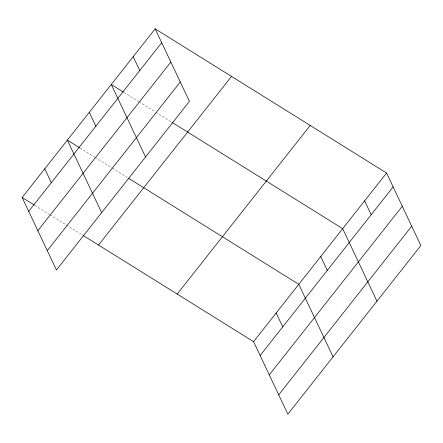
<?xml version="1.0" encoding="UTF-8"?>
<svg xmlns="http://www.w3.org/2000/svg" width="443" height="443" viewBox="0 0 443 443"><rect width="100%" height="100%" fill="white"/><g stroke="black" fill="none" stroke-linecap="round" stroke-linejoin="round"><path stroke-width="0.33" stroke-dasharray="2.21 1.66" d="M123.99 92.41L138.454 101.419M139.03 101.779L155.233 111.874M155.809 112.234L171.43 121.969M80.1 148.056L94.564 157.071M95.14 157.431L111.918 167.886M112.5 168.246L127.54 177.615M34.881 205.391L49.345 214.406M49.921 214.766L82.32 234.956"/><path stroke-width="0.66" d="M155.155 28.828L189.427 101.342L56.427 269.975L22.15 197.462L155.155 28.828L386.573 173.025L420.85 245.538L287.845 414.172L253.573 341.658L82.896 235.316M28.712 211.339L161.712 42.705M37.854 230.687L170.86 62.053M47.279 250.627L180.284 81.988M98.518 245.045L231.523 76.412M177.2 294.074L310.205 125.441M253.573 341.658L386.573 173.025M260.13 355.535L393.135 186.902M269.278 374.889L402.277 206.25M278.702 394.824L411.702 226.19M123.409 92.044L111.259 84.475L145.537 156.988M172.011 122.329L342.683 228.677L376.96 301.19M79.518 147.696L67.369 140.126L101.646 212.64M128.697 178.341L298.792 284.323L333.07 356.836M22.15 197.462L34.299 205.031M364.628 200.851L371.19 214.728M320.738 256.497L327.299 270.38M276.183 312.991L282.739 326.868M133.205 56.654L139.767 70.531M89.314 112.3L95.876 126.177M44.76 168.794L51.322 182.671"/></g></svg>
